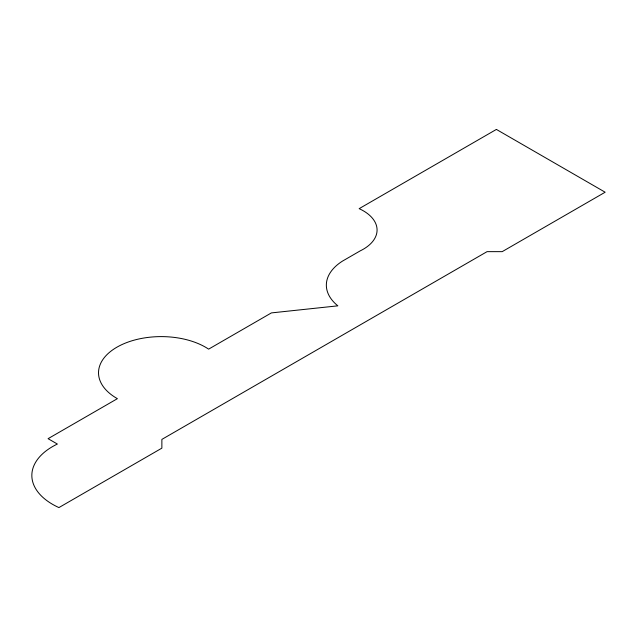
<?xml version="1.0" encoding="UTF-8"?>
<svg xmlns="http://www.w3.org/2000/svg" width="637" height="637" viewBox="0 0 637 637"><rect width="100%" height="100%" fill="white"/><g stroke="black" fill="none" stroke-linecap="round" stroke-linejoin="round"><path stroke-width="0.96" d="M496.39 129.422L359.157 208.657A47.122 27.208 0 0 1 360.255 250.843L342.443 261.13A61.709 35.624 0 0 0 337.857 305.84L271.386 312.91L208.633 349.14A62.673 36.182 0 0 0 118.275 346.424A62.673 36.182 0 0 0 117.391 398.666L48.078 438.678L57.378 444.045A70.707 40.824 0 0 0 58.922 507.578L161.87 448.145L161.87 439.403L487.066 251.647L502.203 251.647L605.15 192.215L496.39 129.422"/></g></svg>
